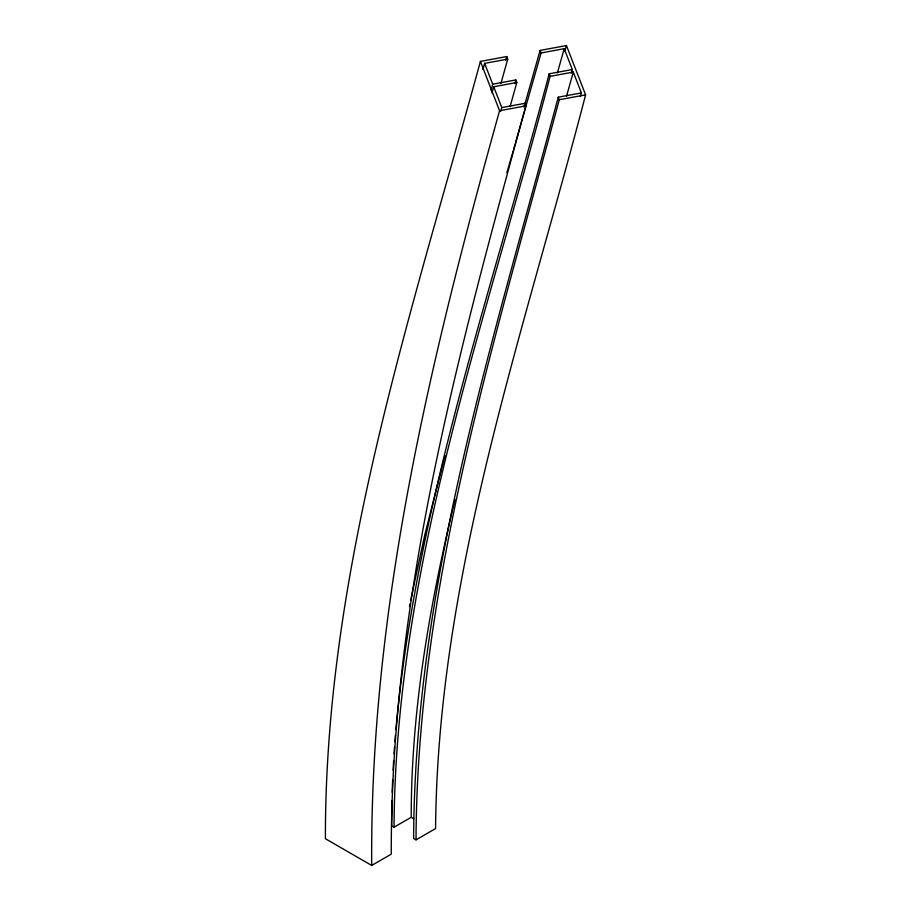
<?xml version="1.0" encoding="UTF-8"?>
<svg xmlns="http://www.w3.org/2000/svg" width="911" height="911" viewBox="0 0 911 911"><rect width="100%" height="100%" fill="white"/><g stroke="black" fill="none" stroke-linecap="round" stroke-linejoin="round"><path stroke-width="1.37" d="M480.404 61.413C410.952 315.775 324.942 571.983 325.398 838.712L371.699 865.45C369.798 608.457 431.028 356.713 499.558 110.732L480.404 61.413L506.755 56.55L507.746 59.101L500.948 83.322M391.969 800.632L391.662 825.81L394.064 827.188C395.328 570.411 484.754 325.284 549.151 79.974L550.164 76.342L549.174 73.791L572.302 69.532L564.216 48.693L541.088 52.963L515.25 143.687M558.261 97.181C493.42 340.088 414.79 584.589 413.617 838.484L416.02 839.862C417.181 586.479 494.354 342.194 559.252 99.732L558.261 97.181L581.389 92.922L573.292 72.083L550.164 76.342M394.064 827.188L411.225 817.281C411.112 713.723 428.637 611.042 452.391 510.536M392.185 792.319L392.641 779.907M393.096 770.307L393.62 760.753M394.042 753.955L394.497 747.179M394.896 741.782L395.431 735.04M395.875 729.665C416.429 505.104 491.769 290.438 549.174 73.791M409.472 606.521L409.961 603.902M410.724 599.996L424.879 534.518L444.01 459.315M452.676 509.306L453.257 506.858M453.553 505.628L454.133 503.179M454.43 501.95L455.01 499.501M444.34 458.074L445.012 455.602M507.746 59.101L484.618 63.371L492.714 84.199L491.018 90.257M492.714 84.199L515.831 79.94L516.822 82.491L493.705 86.75L492.008 92.808M500.777 111.222L501.79 107.589L493.705 86.75M514.817 83.573L515.831 79.94M516.822 82.491L510.058 106.701M523.893 106.963L524.918 103.33L501.79 107.589M524.918 103.33L525.909 105.881C458.905 350.268 390.785 598.766 391.263 854.154L371.699 865.45M580.364 96.555L581.389 92.922M524.679 104.856L540.098 50.412L566.448 45.55L585.602 94.869C522.971 335.795 437.644 576.845 435.572 828.577L416.02 839.862M482.921 69.418L484.618 63.371M505.742 60.183L506.755 56.55M564.216 48.693L557.395 72.88M564.752 51.597L566.448 45.55M571.288 73.165L572.302 69.532M566.505 96.27L573.292 72.083M508.942 165.46L512.107 154.574M512.449 153.367L513.155 150.941M513.508 149.734L514.909 144.895M506.823 172.714L507.529 170.3M507.882 169.082L508.589 166.667M499.558 110.732L525.909 105.881M559.252 99.732L585.602 94.869M411.225 817.281L413.674 818.693M540.098 50.412L541.088 52.963"/></g></svg>
